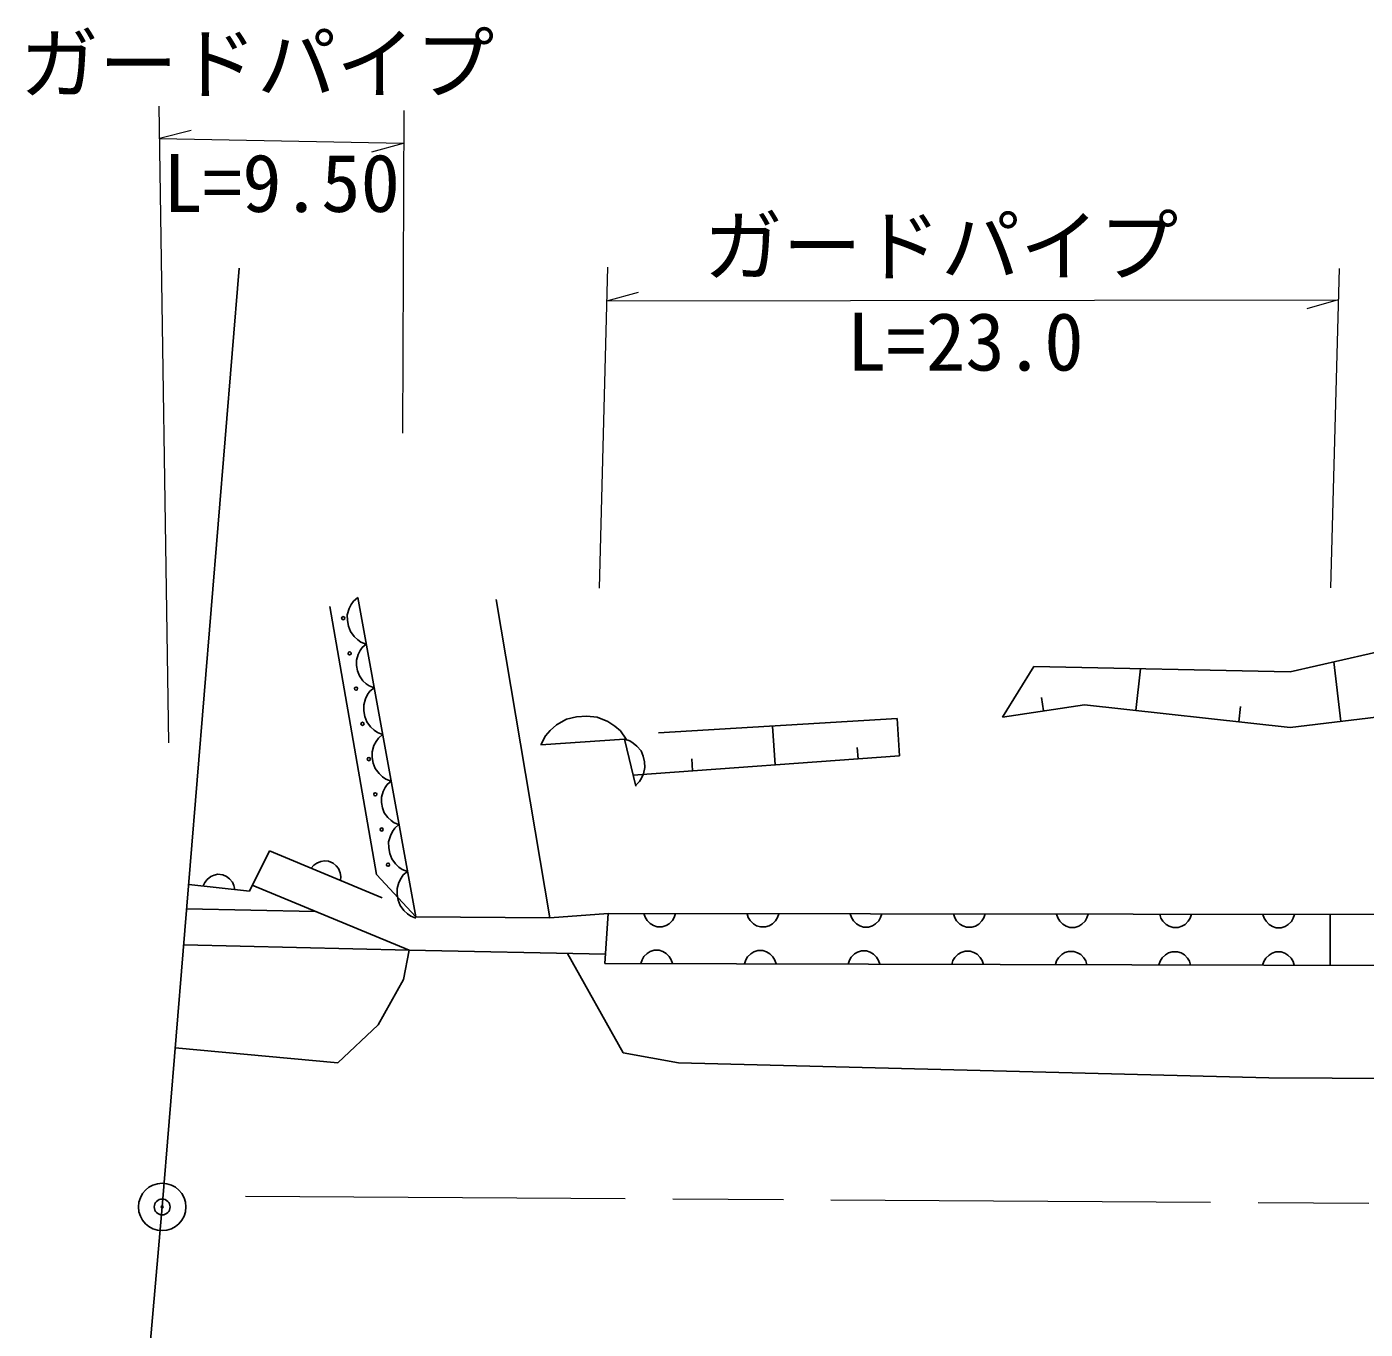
# Model space of a CAD drawing. Units: millimetres, scale not verified. Extents: x 40000 to 680000, y 20000 to 380000.
# Drawn here: x 293509 to 335812, y 289099 to 330267 of the extents above; entities that cross this region are included whole.
import ezdxf
from ezdxf.enums import TextEntityAlignment as Align

# ---------------------------------------------------------------- set-up
doc = ezdxf.new("R2010")
doc.units = ezdxf.units.MM
doc.header["$LTSCALE"] = 1000
doc.header["$PDMODE"] = 32
doc.header["$PDSIZE"] = 500
doc.linetypes.add('CHAIN', pattern=[18.5, 12, -1.5, 3.5, -1.5])
for name, color, linetype, lineweight in [('M-BGD', 7, 'Continuous', 25), ('M-BMK', 2, 'CHAIN', 13), ('M-BMK-OTRS', 5, 'Continuous', 25), ('M-BMK-SRVR', 3, 'Continuous', 25), ('M-STR-HTXT', 7, 'Continuous', 13)]:
    doc.layers.add(name, color=color, linetype=linetype, lineweight=lineweight)
doc.layers.add('M-OTRS', color=6, linetype='Continuous')
doc.styles.add('ＭＳ ゴシック', font='')
doc.styles.get('ＭＳ ゴシック').set_extended_font_data('MS Gothic')

msp = doc.modelspace()

# ---------------------------------------------------------------- linework, layer by layer
at = {"layer": 'M-BGD'}
for p, q in [((303967, 312231), (303835, 312115)), ((305802, 302135), (303967, 312231)), ((303084, 311948), (304567, 303477)), ((303696, 311876), (303639, 311683)), ((303763, 312011), (303696, 311876)), ((303835, 312115), (303763, 312011)), ((308344, 312160), (310038, 302100)), ((342159, 311867), (333445, 309882)), ((303639, 311683), (303642, 311501)), ((303642, 311501), (303674, 311324)), ((303674, 311324), (303736, 311152)), ((303736, 311152), (303857, 310991)), ((303857, 310991), (303967, 310889)), ((303967, 310889), (304071, 310816)), ((304045, 310549), (303982, 310424)), ((304112, 310647), (304045, 310549)), ((304071, 310816), (304235, 310755)), ((304235, 310755), (304112, 310647)), ((303982, 310424), (303930, 310244)), ((303930, 310244), (303932, 310074)), ((335044, 308310), (334817, 310194)), ((303932, 310074), (303962, 309908)), ((303962, 309908), (304020, 309748)), ((304020, 309748), (304132, 309598)), ((325337, 310047), (324345, 308448)), ((333445, 309882), (325337, 310047)), ((328564, 308655), (328710, 309978)), ((304132, 309598), (304235, 309503)), ((304235, 309503), (304333, 309435)), ((304354, 309262), (304282, 309157)), ((304333, 309435), (304486, 309377)), ((304486, 309377), (304354, 309262)), ((333445, 308117), (343042, 309275)), ((304215, 309023), (304158, 308830)), ((304158, 308830), (304161, 308647)), ((304282, 309157), (304215, 309023)), ((324345, 308448), (326937, 308834)), ((325641, 308641), (325578, 309062)), ((326937, 308834), (333445, 308117)), ((304161, 308647), (304193, 308470)), ((304193, 308470), (304255, 308299)), ((310887, 308458), (310568, 308383)), ((311211, 308480), (310887, 308458)), ((311537, 308448), (311211, 308480)), ((311871, 308308), (311537, 308448)), ((313477, 307948), (321022, 308400)), ((321022, 308400), (321090, 307225)), ((331818, 308296), (331871, 308781)), ((304255, 308299), (304376, 308138)), ((304376, 308138), (304486, 308036)), ((304486, 308036), (304590, 307963)), ((310050, 308024), (309899, 307851)), ((310255, 308200), (310050, 308024)), ((310568, 308383), (310255, 308200)), ((312098, 308160), (311871, 308308)), ((312270, 308009), (312098, 308160)), ((312450, 307751), (312270, 308009)), ((317167, 306942), (317079, 308164)), ((304550, 307681), (304483, 307547)), ((304622, 307786), (304550, 307681)), ((304590, 307963), (304754, 307902)), ((304754, 307902), (304622, 307786)), ((309899, 307851), (309756, 307571)), ((309756, 307571), (312403, 307748)), ((312403, 307748), (312756, 306265)), ((312570, 307695), (312403, 307748)), ((312678, 307628), (312570, 307695)), ((312794, 307532), (312678, 307628)), ((304483, 307547), (304427, 307354)), ((304427, 307354), (304429, 307172)), ((304429, 307172), (304461, 306995)), ((321090, 307225), (312672, 306617)), ((312923, 307378), (312794, 307532)), ((312994, 307210), (312923, 307378)), ((313035, 307035), (312994, 307210)), ((314552, 306753), (314525, 307129)), ((319783, 307131), (319757, 307488)), ((304461, 306995), (304523, 306823)), ((304523, 306823), (304644, 306662)), ((313002, 306657), (313048, 306853)), ((313048, 306853), (313035, 307035)), ((304644, 306662), (304754, 306560)), ((304754, 306560), (304859, 306487)), ((304900, 306318), (304832, 306220)), ((304859, 306487), (305022, 306426)), ((305022, 306426), (304900, 306318)), ((312751, 306288), (312876, 306411)), ((312876, 306411), (312942, 306519)), ((312942, 306519), (313002, 306657)), ((304769, 306095), (304717, 305915)), ((304717, 305915), (304719, 305745)), ((304832, 306220), (304769, 306095)), ((304719, 305745), (304749, 305579)), ((304749, 305579), (304807, 305419)), ((304807, 305419), (304920, 305269)), ((304920, 305269), (305022, 305174)), ((305022, 305174), (305120, 305106)), ((305120, 305106), (305273, 305048)), ((305273, 305048), (305141, 304933)), ((305002, 304694), (304945, 304501)), ((305069, 304828), (305002, 304694)), ((305141, 304933), (305069, 304828)), ((300543, 302947), (301178, 304218)), ((301178, 304218), (304743, 302735)), ((304945, 304501), (304948, 304318)), ((304948, 304318), (304980, 304141)), ((302582, 303764), (302499, 303669)), ((302676, 303833), (302582, 303764)), ((302807, 303887), (302676, 303833)), ((302922, 303904), (302807, 303887)), ((303048, 303895), (302922, 303904)), ((303196, 303834), (303048, 303895)), ((303291, 303751), (303196, 303834)), ((303361, 303657), (303291, 303751)), ((304980, 304141), (305042, 303970)), ((305042, 303970), (305163, 303809)), ((305163, 303809), (305273, 303707)), ((299321, 303405), (299211, 303316)), ((299427, 303453), (299321, 303405)), ((299551, 303480), (299427, 303453)), ((299710, 303462), (299551, 303480)), ((299825, 303409), (299710, 303462)), ((299918, 303338), (299825, 303409)), ((300006, 303228), (299918, 303338)), ((303415, 303526), (303361, 303657)), ((303432, 303411), (303415, 303526)), ((303422, 303285), (303432, 303411)), ((304567, 303477), (305802, 302135)), ((305337, 303352), (305270, 303218)), ((305273, 303707), (305377, 303634)), ((305410, 303457), (305337, 303352)), ((305377, 303634), (305541, 303572)), ((305541, 303572), (305410, 303457)), ((298626, 303160), (300543, 302947)), ((299140, 303223), (299087, 303109)), ((299211, 303316), (299140, 303223)), ((300055, 303122), (300006, 303228)), ((300081, 302998), (300055, 303122)), ((300635, 303131), (305591, 301076)), ((305270, 303218), (305214, 303025)), ((305214, 303025), (305216, 302843)), ((305216, 302843), (305249, 302666)), ((305249, 302666), (305310, 302494)), ((305310, 302494), (305431, 302333)), ((298562, 302386), (302623, 302306)), ((305431, 302333), (305541, 302231)), ((305541, 302231), (305646, 302158)), ((305646, 302158), (305809, 302097)), ((305802, 302135), (310038, 302100)), ((310038, 302100), (311883, 302240)), ((311883, 302240), (311776, 300662)), ((368025, 302162), (311883, 302240)), ((313013, 302239), (313053, 302119)), ((313053, 302119), (313113, 302019)), ((313913, 302018), (313973, 302118)), ((313973, 302118), (314013, 302238)), ((316274, 302234), (316314, 302114)), ((316314, 302114), (316374, 302014)), ((317174, 302013), (317234, 302113)), ((317234, 302113), (317274, 302233)), ((319535, 302230), (319575, 302110)), ((319575, 302110), (319635, 302010)), ((320435, 302009), (320495, 302109)), ((320495, 302109), (320535, 302228)), ((322796, 302225), (322836, 302105)), ((322836, 302105), (322895, 302005)), ((323695, 302004), (323756, 302104)), ((323756, 302104), (323796, 302224)), ((326056, 302221), (326096, 302101)), ((326096, 302101), (326156, 302001)), ((326956, 302000), (327016, 302099)), ((327016, 302099), (327056, 302219)), ((329317, 302216), (329357, 302096)), ((329357, 302096), (329417, 301996)), ((330217, 301995), (330277, 302095)), ((330277, 302095), (330317, 302215)), ((332578, 302212), (332618, 302092)), ((332618, 302092), (332678, 301992)), ((333478, 301990), (333538, 302090)), ((333538, 302090), (333578, 302210)), ((334708, 302209), (334708, 300599)), ((313113, 302019), (313213, 301919)), ((313213, 301919), (313313, 301859)), ((313313, 301859), (313433, 301818)), ((313433, 301818), (313593, 301818)), ((313593, 301818), (313713, 301858)), ((313713, 301858), (313813, 301918)), ((313813, 301918), (313913, 302018)), ((316374, 302014), (316474, 301914)), ((316474, 301914), (316574, 301854)), ((316574, 301854), (316694, 301814)), ((316694, 301814), (316854, 301814)), ((316854, 301814), (316974, 301853)), ((316974, 301853), (317074, 301913)), ((317074, 301913), (317174, 302013)), ((319635, 302010), (319735, 301910)), ((319735, 301910), (319834, 301849)), ((319834, 301849), (319954, 301809)), ((319954, 301809), (320114, 301809)), ((320114, 301809), (320234, 301849)), ((320234, 301849), (320335, 301909)), ((320335, 301909), (320435, 302009)), ((322895, 302005), (322995, 301905)), ((322995, 301905), (323095, 301845)), ((323095, 301845), (323215, 301805)), ((323215, 301805), (323375, 301805)), ((323375, 301805), (323495, 301844)), ((323495, 301844), (323595, 301904)), ((323595, 301904), (323695, 302004)), ((326156, 302001), (326256, 301901)), ((326256, 301901), (326356, 301840)), ((326356, 301840), (326476, 301800)), ((326476, 301800), (326636, 301800)), ((326636, 301800), (326756, 301840)), ((326756, 301840), (326856, 301900)), ((326856, 301900), (326956, 302000)), ((329417, 301996), (329517, 301896)), ((329517, 301896), (329617, 301836)), ((329617, 301836), (329737, 301796)), ((329737, 301796), (329897, 301795)), ((329897, 301795), (330017, 301835)), ((330017, 301835), (330117, 301895)), ((330117, 301895), (330217, 301995)), ((332678, 301992), (332777, 301891)), ((332777, 301891), (332877, 301831)), ((332877, 301831), (332997, 301791)), ((332997, 301791), (333157, 301791)), ((333157, 301791), (333277, 301831)), ((333277, 301831), (333377, 301891)), ((333377, 301891), (333478, 301990)), ((298468, 301246), (305591, 301076)), ((305417, 300152), (305591, 301076)), ((305591, 301076), (311796, 300952)), ((310602, 300976), (312354, 297839)), ((313015, 300879), (312955, 300779)), ((313115, 300978), (313015, 300879)), ((313215, 301038), (313115, 300978)), ((313336, 301078), (313215, 301038)), ((313496, 301077), (313336, 301078)), ((313615, 301037), (313496, 301077)), ((313715, 300977), (313615, 301037)), ((313815, 300877), (313715, 300977)), ((313875, 300776), (313815, 300877)), ((316291, 300870), (316231, 300770)), ((316391, 300969), (316291, 300870)), ((316491, 301029), (316391, 300969)), ((316612, 301069), (316491, 301029)), ((316772, 301068), (316612, 301069)), ((316891, 301028), (316772, 301068)), ((316991, 300968), (316891, 301028)), ((317091, 300868), (316991, 300968)), ((317151, 300767), (317091, 300868)), ((319567, 300861), (319507, 300761)), ((319667, 300960), (319567, 300861)), ((319767, 301020), (319667, 300960)), ((319888, 301060), (319767, 301020)), ((320048, 301059), (319888, 301060)), ((320167, 301019), (320048, 301059)), ((320267, 300959), (320167, 301019)), ((320367, 300859), (320267, 300959)), ((320427, 300758), (320367, 300859)), ((322843, 300852), (322783, 300752)), ((322943, 300951), (322843, 300852)), ((323043, 301011), (322943, 300951)), ((323163, 301051), (323043, 301011)), ((323323, 301050), (323163, 301051)), ((323443, 301010), (323323, 301050)), ((323543, 300950), (323443, 301010)), ((323643, 300850), (323543, 300950)), ((323703, 300749), (323643, 300850)), ((326119, 300843), (326059, 300743)), ((326219, 300943), (326119, 300843)), ((326319, 301002), (326219, 300943)), ((326439, 301042), (326319, 301002)), ((326599, 301041), (326439, 301042)), ((326719, 301001), (326599, 301041)), ((326819, 300941), (326719, 301001)), ((326919, 300841), (326819, 300941)), ((326979, 300740), (326919, 300841)), ((329395, 300834), (329335, 300734)), ((329495, 300934), (329395, 300834)), ((329595, 300993), (329495, 300934)), ((329715, 301033), (329595, 300993)), ((329875, 301032), (329715, 301033)), ((329995, 300992), (329875, 301032)), ((330095, 300932), (329995, 300992)), ((330195, 300832), (330095, 300932)), ((330255, 300731), (330195, 300832)), ((332671, 300825), (332611, 300725)), ((332771, 300925), (332671, 300825)), ((332871, 300984), (332771, 300925)), ((332991, 301024), (332871, 300984)), ((333151, 301024), (332991, 301024)), ((333271, 300983), (333151, 301024)), ((333371, 300923), (333271, 300983)), ((333471, 300823), (333371, 300923)), ((333531, 300722), (333471, 300823)), ((311776, 300662), (368025, 300508)), ((312955, 300779), (312914, 300659)), ((313914, 300656), (313875, 300776)), ((316231, 300770), (316190, 300650)), ((317190, 300647), (317151, 300767)), ((319507, 300761), (319466, 300641)), ((320466, 300638), (320427, 300758)), ((322783, 300752), (322742, 300632)), ((323742, 300629), (323703, 300749)), ((326059, 300743), (326018, 300623)), ((327018, 300620), (326979, 300740)), ((329335, 300734), (329294, 300614)), ((330294, 300611), (330255, 300731)), ((332611, 300725), (332570, 300605)), ((333570, 300602), (333531, 300722)), ((304620, 298716), (305417, 300152)), ((303344, 297520), (304620, 298716)), ((298202, 297995), (303344, 297520)), ((312354, 297839), (314108, 297520)), ((314108, 297520), (332766, 297042)), ((332766, 297042), (362624, 296886))]:
    msp.add_line(p, q, dxfattribs=at)
for centre in [(303511, 311573), (303714, 310460), (303916, 309347), (304119, 308233), (304321, 307120), (304523, 306007), (304726, 304894), (304928, 303781)]:
    msp.add_circle(centre, 50, dxfattribs=at)
at = {"layer": 'M-BMK'}
msp.add_line((300424, 293306), (400679, 292678), dxfattribs=at)
at = {"layer": 'M-BMK-OTRS'}
for q in [(300224, 322632), (294495, 255189)]:
    msp.add_line((297789, 292965), q, dxfattribs=at)
at = {"layer": 'M-BMK-SRVR'}
for radius in [750, 30]:
    msp.add_circle((297789, 292965), radius, dxfattribs=at)
at = {"layer": 'M-OTRS'}
msp.add_point((297789, 292965), dxfattribs=at)
at = {"layer": 'M-STR-HTXT'}
for p, q in [((297687, 327754), (297988, 307639)), ((305425, 327622), (305382, 317417)), ((298708, 326992), (297703, 326732)), ((297703, 326732), (305419, 326583)), ((304415, 326315), (305419, 326583)), ((311868, 322668), (311604, 312520)), ((334989, 322622), (334713, 312529)), ((311840, 321599), (312840, 321881)), ((311840, 321599), (334962, 321635)), ((334962, 321635), (333963, 321354))]:
    msp.add_line(p, q, dxfattribs=at)

# ---------------------------------------------------------------- texts
at = {"layer": 'M-STR-HTXT', "style": 'ＭＳ ゴシック'}
for s, p in [('ガードパイプ', (293286, 327639)), ('L=9.50', (297824, 323864)), ('ガードパイプ ', (314901, 321874)), ('L=23.0', (319432, 318850))]:
    msp.add_text(s, height=1833, dxfattribs=at).set_placement(p, align=Align.BOTTOM_LEFT)

doc.saveas('drawing.dxf')
